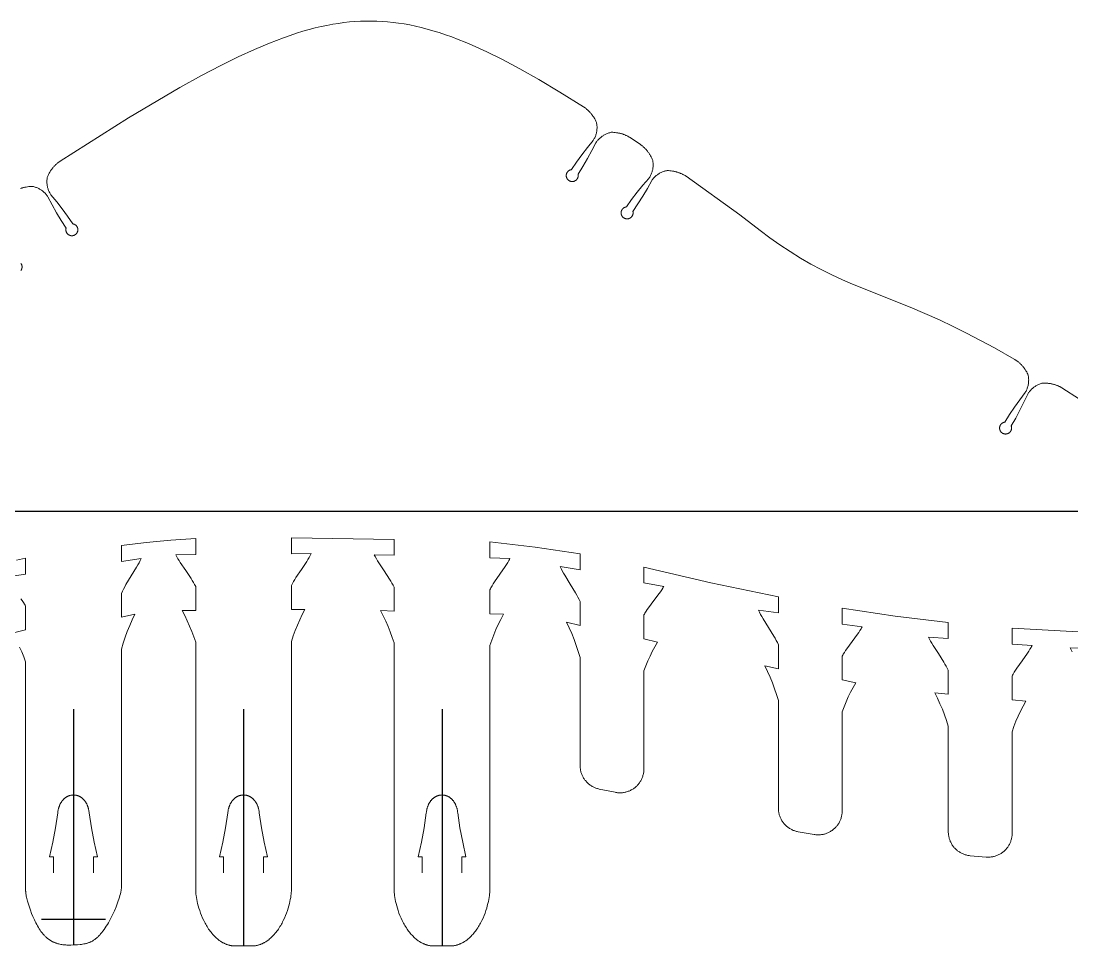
# Model space of a CAD drawing. Header units: millimetres. Extents: x 20064 to 20846, y -3773 to -3657.
# Drawn here: x 20190.1 to 20321.9, y -3772.7 to -3656.7 of the extents above; entities that cross this region are included whole.
import ezdxf

# ---------------------------------------------------------------- set-up
doc = ezdxf.new("R2010")
doc.units = ezdxf.units.MM
doc.header["$MEASUREMENT"] = 0
doc.layers.add('Auxiliary lines (do not print)', color=6, linetype='Continuous')
doc.layers.add('Exterior cut', color=3, linetype='Continuous', lineweight=0)
doc.layers.add('Interior cut', color=5, linetype='Continuous', lineweight=0)

msp = doc.modelspace()

# ---------------------------------------------------------------- linework, layer by layer
at = {"layer": 'Auxiliary lines (do not print)'}
for p, q in [((20573.47, -3718.18), (20118.47, -3718.18)), ((20196.71, -3742.99), (20196.71, -3772.58)), ((20218.03, -3742.99), (20218.03, -3772.58)), ((20242.9, -3742.99), (20242.9, -3772.58)), ((20200.71, -3769.33), (20192.71, -3769.33))]:
    msp.add_line(p, q, dxfattribs=at)
at = {"layer": 'Exterior cut'}
for points in [[(20190.07, -3677.7), (20190.15, -3677.67), (20190.22, -3677.65), (20190.3, -3677.63), (20190.38, -3677.6), (20190.46, -3677.58), (20190.54, -3677.57), (20190.62, -3677.55), (20190.7, -3677.53), (20190.78, -3677.52), (20190.95, -3677.49), (20191.11, -3677.47), (20191.28, -3677.46), (20191.44, -3677.45), (20191.6, -3677.45), (20191.7, -3677.47), (20191.8, -3677.49), (20191.9, -3677.52), (20192, -3677.56), (20192.09, -3677.59), (20192.19, -3677.63), (20192.28, -3677.67), (20192.37, -3677.72), (20192.46, -3677.77), (20192.55, -3677.82), (20192.64, -3677.87), (20192.72, -3677.93), (20192.81, -3677.99), (20192.89, -3678.05), (20192.97, -3678.12), (20193.04, -3678.19), (20193.12, -3678.26), (20193.19, -3678.33), (20193.26, -3678.41), (20193.33, -3678.49), (20193.39, -3678.57), (20193.45, -3678.65), (20193.51, -3678.73), (20194.03, -3679.75), (20194.59, -3680.74), (20195.17, -3681.72), (20195.78, -3682.68), (20195.78, -3682.71), (20195.77, -3682.73), (20195.77, -3682.76), (20195.76, -3682.79), (20195.76, -3682.81), (20195.76, -3682.84), (20195.76, -3682.86), (20195.76, -3682.89), (20195.76, -3682.92), (20195.76, -3682.94), (20195.76, -3682.97), (20195.77, -3682.99), (20195.77, -3683.02), (20195.78, -3683.04), (20195.78, -3683.07), (20195.79, -3683.09), (20195.8, -3683.12), (20195.81, -3683.14), (20195.82, -3683.17), (20195.83, -3683.19), (20195.84, -3683.22), (20195.85, -3683.24), (20195.86, -3683.26), (20195.88, -3683.28), (20195.89, -3683.3), (20195.91, -3683.33), (20195.92, -3683.35), (20195.94, -3683.37), (20195.96, -3683.39), (20195.98, -3683.4), (20196, -3683.42), (20196.01, -3683.44), (20196.03, -3683.46), (20196.05, -3683.47), (20196.08, -3683.49), (20196.1, -3683.5), (20196.12, -3683.52), (20196.14, -3683.53), (20196.16, -3683.54), (20196.19, -3683.55), (20196.21, -3683.56), (20196.24, -3683.57), (20196.26, -3683.58), (20196.29, -3683.59), (20196.31, -3683.6), (20196.34, -3683.6), (20196.36, -3683.61), (20196.39, -3683.62), (20196.41, -3683.62), (20196.44, -3683.62), (20196.46, -3683.62), (20196.49, -3683.62), (20196.52, -3683.62), (20196.54, -3683.62), (20196.57, -3683.62), (20196.59, -3683.62), (20196.62, -3683.62), (20196.65, -3683.61), (20196.67, -3683.61), (20196.7, -3683.6), (20196.72, -3683.59), (20196.75, -3683.59), (20196.77, -3683.58), (20196.79, -3683.57), (20196.82, -3683.56), (20196.84, -3683.55), (20196.87, -3683.53), (20196.89, -3683.52), (20196.91, -3683.51), (20196.93, -3683.49), (20196.95, -3683.48), (20196.97, -3683.46), (20196.99, -3683.45), (20197.01, -3683.43), (20197.03, -3683.41), (20197.05, -3683.39), (20197.07, -3683.37), (20197.09, -3683.35), (20197.1, -3683.33), (20197.12, -3683.31), (20197.13, -3683.29), (20197.15, -3683.27), (20197.16, -3683.25), (20197.17, -3683.22), (20197.18, -3683.2), (20197.19, -3683.18), (20197.2, -3683.15), (20197.21, -3683.13), (20197.22, -3683.1), (20197.23, -3683.08), (20197.24, -3683.05), (20197.24, -3683.03), (20197.25, -3683), (20197.25, -3682.98), (20197.25, -3682.95), (20197.26, -3682.93), (20197.26, -3682.9), (20197.26, -3682.87), (20197.26, -3682.85), (20197.26, -3682.82), (20197.25, -3682.8), (20197.25, -3682.77), (20197.25, -3682.74), (20197.24, -3682.72), (20197.24, -3682.69), (20197.23, -3682.67), (20197.22, -3682.64), (20197.21, -3682.62), (20197.2, -3682.59), (20197.19, -3682.57), (20197.18, -3682.55), (20197.17, -3682.52), (20197.16, -3682.5), (20197.14, -3682.48), (20197.13, -3682.46), (20197.12, -3682.44), (20197.1, -3682.41), (20197.08, -3682.39), (20197.07, -3682.37), (20197.05, -3682.36), (20197.03, -3682.34), (20197.01, -3682.32), (20196.99, -3682.3), (20196.97, -3682.29), (20196.95, -3682.27), (20196.93, -3682.25), (20196.91, -3682.24), (20196.89, -3682.23), (20196.86, -3682.21), (20196.84, -3682.2), (20196.82, -3682.19), (20196.79, -3682.18), (20196.77, -3682.17), (20196.74, -3682.16), (20196.72, -3682.16), (20196.69, -3682.15), (20196.67, -3682.14), (20196.64, -3682.14), (20196.62, -3682.13), (20195.97, -3681.19), (20195.3, -3680.27), (20194.61, -3679.37), (20193.88, -3678.49), (20193.83, -3678.41), (20193.78, -3678.32), (20193.73, -3678.23), (20193.68, -3678.14), (20193.64, -3678.04), (20193.6, -3677.95), (20193.56, -3677.85), (20193.53, -3677.75), (20193.5, -3677.66), (20193.47, -3677.56), (20193.45, -3677.46), (20193.43, -3677.35), (20193.42, -3677.25), (20193.4, -3677.15), (20193.39, -3677.05), (20193.39, -3676.95), (20193.39, -3676.84), (20193.39, -3676.74), (20193.39, -3676.64), (20193.4, -3676.53), (20193.42, -3676.43), (20193.43, -3676.33), (20193.45, -3676.23), (20193.52, -3676.08), (20193.59, -3675.94), (20193.67, -3675.79), (20193.75, -3675.65), (20193.84, -3675.51), (20193.88, -3675.44), (20193.93, -3675.37), (20193.98, -3675.3), (20194.03, -3675.24), (20194.08, -3675.17), (20194.13, -3675.11), (20194.18, -3675.04), (20194.24, -3674.98), (20194.29, -3674.92), (20194.34, -3674.86), (20194.4, -3674.8), (20194.46, -3674.75), (20194.51, -3674.69), (20194.57, -3674.64), (20194.63, -3674.59), (20194.69, -3674.54), (20194.75, -3674.49), (20194.81, -3674.44), (20194.87, -3674.4), (20194.93, -3674.35), (20194.99, -3674.31), (20195.05, -3674.27), (20203.61, -3668.85), (20210.06, -3665.03), (20212.75, -3663.55), (20215.17, -3662.28), (20217.37, -3661.19), (20219.4, -3660.27), (20221.27, -3659.48), (20222.16, -3659.13), (20223.02, -3658.81), (20223.86, -3658.51), (20224.68, -3658.24), (20225.47, -3658), (20226.25, -3657.78), (20227.01, -3657.58), (20227.75, -3657.41), (20228.48, -3657.25), (20229.2, -3657.12), (20229.91, -3657), (20230.61, -3656.91), (20231.3, -3656.83), (20231.99, -3656.77), (20232.68, -3656.73), (20233.36, -3656.71), (20234.04, -3656.71), (20234.72, -3656.72), (20235.39, -3656.75), (20236.08, -3656.81), (20236.76, -3656.88), (20237.45, -3656.97), (20238.15, -3657.07), (20238.85, -3657.2), (20239.56, -3657.35), (20240.29, -3657.52), (20241.02, -3657.71), (20241.77, -3657.92), (20242.53, -3658.16), (20243.32, -3658.42), (20244.12, -3658.7), (20244.94, -3659.01), (20245.79, -3659.35), (20246.66, -3659.72), (20248.5, -3660.56), (20250.49, -3661.54), (20252.65, -3662.69), (20255.03, -3664.03), (20257.67, -3665.61), (20260.65, -3667.47), (20260.71, -3667.51), (20260.77, -3667.55), (20260.83, -3667.6), (20260.89, -3667.64), (20260.95, -3667.69), (20261.01, -3667.74), (20261.07, -3667.79), (20261.13, -3667.84), (20261.19, -3667.89), (20261.25, -3667.95), (20261.3, -3668), (20261.36, -3668.06), (20261.41, -3668.12), (20261.47, -3668.18), (20261.52, -3668.24), (20261.58, -3668.3), (20261.63, -3668.37), (20261.68, -3668.43), (20261.73, -3668.5), (20261.78, -3668.57), (20261.82, -3668.64), (20261.87, -3668.7), (20261.92, -3668.77), (20261.96, -3668.84), (20262.04, -3668.99), (20262.12, -3669.13), (20262.2, -3669.28), (20262.26, -3669.43), (20262.28, -3669.53), (20262.3, -3669.63), (20262.31, -3669.73), (20262.32, -3669.84), (20262.33, -3669.94), (20262.33, -3670.04), (20262.33, -3670.15), (20262.32, -3670.25), (20262.31, -3670.35), (20262.3, -3670.45), (20262.29, -3670.56), (20262.27, -3670.66), (20262.25, -3670.76), (20262.22, -3670.86), (20262.19, -3670.96), (20262.16, -3671.06), (20262.12, -3671.15), (20262.08, -3671.25), (20262.04, -3671.34), (20261.99, -3671.44), (20261.94, -3671.53), (20261.89, -3671.62), (20261.84, -3671.7), (20261.12, -3672.58), (20260.42, -3673.48), (20259.75, -3674.4), (20259.11, -3675.34), (20259.09, -3675.35), (20259.06, -3675.35), (20259.04, -3675.36), (20259.01, -3675.36), (20258.99, -3675.37), (20258.96, -3675.38), (20258.94, -3675.39), (20258.91, -3675.4), (20258.89, -3675.41), (20258.87, -3675.42), (20258.84, -3675.44), (20258.82, -3675.45), (20258.8, -3675.46), (20258.78, -3675.48), (20258.76, -3675.5), (20258.74, -3675.51), (20258.72, -3675.53), (20258.7, -3675.55), (20258.68, -3675.57), (20258.66, -3675.58), (20258.65, -3675.6), (20258.63, -3675.62), (20258.61, -3675.65), (20258.6, -3675.67), (20258.59, -3675.69), (20258.57, -3675.71), (20258.56, -3675.73), (20258.55, -3675.76), (20258.54, -3675.78), (20258.53, -3675.8), (20258.52, -3675.83), (20258.51, -3675.85), (20258.5, -3675.88), (20258.5, -3675.9), (20258.49, -3675.93), (20258.48, -3675.95), (20258.48, -3675.98), (20258.48, -3676.01), (20258.48, -3676.03), (20258.47, -3676.06), (20258.47, -3676.08), (20258.47, -3676.11), (20258.48, -3676.14), (20258.48, -3676.16), (20258.48, -3676.19), (20258.48, -3676.21), (20258.49, -3676.24), (20258.5, -3676.26), (20258.5, -3676.29), (20258.51, -3676.31), (20258.52, -3676.34), (20258.53, -3676.36), (20258.54, -3676.39), (20258.55, -3676.41), (20258.56, -3676.43), (20258.57, -3676.46), (20258.59, -3676.48), (20258.6, -3676.5), (20258.62, -3676.52), (20258.63, -3676.54), (20258.65, -3676.56), (20258.66, -3676.58), (20258.68, -3676.6), (20258.7, -3676.62), (20258.72, -3676.64), (20258.74, -3676.66), (20258.76, -3676.67), (20258.78, -3676.69), (20258.8, -3676.7), (20258.82, -3676.72), (20258.84, -3676.73), (20258.87, -3676.74), (20258.89, -3676.76), (20258.91, -3676.77), (20258.94, -3676.78), (20258.96, -3676.79), (20258.99, -3676.8), (20259.01, -3676.8), (20259.04, -3676.81), (20259.06, -3676.82), (20259.09, -3676.82), (20259.11, -3676.83), (20259.14, -3676.83), (20259.16, -3676.83), (20259.19, -3676.83), (20259.22, -3676.83), (20259.24, -3676.83), (20259.27, -3676.83), (20259.29, -3676.83), (20259.32, -3676.83), (20259.35, -3676.82), (20259.37, -3676.82), (20259.4, -3676.81), (20259.42, -3676.81), (20259.45, -3676.8), (20259.47, -3676.79), (20259.5, -3676.78), (20259.52, -3676.77), (20259.54, -3676.76), (20259.57, -3676.75), (20259.59, -3676.74), (20259.61, -3676.72), (20259.64, -3676.71), (20259.66, -3676.7), (20259.68, -3676.68), (20259.7, -3676.66), (20259.72, -3676.65), (20259.74, -3676.63), (20259.76, -3676.61), (20259.77, -3676.59), (20259.79, -3676.57), (20259.81, -3676.55), (20259.82, -3676.53), (20259.84, -3676.51), (20259.85, -3676.49), (20259.87, -3676.47), (20259.88, -3676.45), (20259.89, -3676.42), (20259.9, -3676.4), (20259.91, -3676.38), (20259.92, -3676.35), (20259.93, -3676.33), (20259.94, -3676.3), (20259.95, -3676.28), (20259.95, -3676.25), (20259.96, -3676.23), (20259.96, -3676.2), (20259.97, -3676.18), (20259.97, -3676.15), (20259.97, -3676.12), (20259.97, -3676.1), (20259.97, -3676.07), (20259.97, -3676.05), (20259.97, -3676.02), (20259.97, -3675.99), (20259.96, -3675.97), (20259.96, -3675.94), (20259.95, -3675.92), (20259.95, -3675.89), (20260.56, -3674.93), (20261.13, -3673.96), (20261.68, -3672.96), (20262.2, -3671.96), (20262.26, -3671.87), (20262.32, -3671.79), (20262.39, -3671.71), (20262.45, -3671.63), (20262.52, -3671.55), (20262.6, -3671.48), (20262.67, -3671.4), (20262.75, -3671.34), (20262.83, -3671.27), (20262.91, -3671.21), (20262.99, -3671.15), (20263.08, -3671.09), (20263.16, -3671.03), (20263.25, -3670.98), (20263.35, -3670.93), (20263.44, -3670.89), (20263.53, -3670.84), (20263.63, -3670.81), (20263.73, -3670.77), (20263.82, -3670.74), (20263.92, -3670.71), (20264.02, -3670.68), (20264.12, -3670.66), (20264.29, -3670.66), (20264.45, -3670.67), (20264.61, -3670.69), (20264.78, -3670.71), (20264.86, -3670.72), (20264.94, -3670.73), (20265.03, -3670.75), (20265.11, -3670.77), (20265.19, -3670.78), (20265.27, -3670.8), (20265.35, -3670.82), (20265.43, -3670.85), (20265.51, -3670.87), (20265.59, -3670.9), (20265.66, -3670.92), (20265.74, -3670.95), (20265.81, -3670.98), (20265.89, -3671.01), (20265.96, -3671.04), (20266.03, -3671.07), (20266.1, -3671.11), (20266.17, -3671.14), (20266.24, -3671.18), (20266.31, -3671.21), (20266.37, -3671.25), (20266.44, -3671.29), (20266.5, -3671.33), (20267.76, -3672.19), (20267.82, -3672.23), (20267.88, -3672.27), (20267.94, -3672.32), (20268, -3672.36), (20268.06, -3672.41), (20268.12, -3672.46), (20268.17, -3672.51), (20268.23, -3672.57), (20268.29, -3672.62), (20268.34, -3672.68), (20268.4, -3672.74), (20268.45, -3672.79), (20268.51, -3672.85), (20268.56, -3672.92), (20268.61, -3672.98), (20268.66, -3673.04), (20268.71, -3673.11), (20268.76, -3673.18), (20268.81, -3673.24), (20268.85, -3673.31), (20268.9, -3673.38), (20268.94, -3673.45), (20269.03, -3673.59), (20269.11, -3673.74), (20269.18, -3673.89), (20269.25, -3674.03), (20269.31, -3674.18), (20269.33, -3674.29), (20269.34, -3674.39), (20269.35, -3674.49), (20269.36, -3674.59), (20269.36, -3674.7), (20269.36, -3674.8), (20269.36, -3674.9), (20269.35, -3675), (20269.34, -3675.11), (20269.32, -3675.21), (20269.31, -3675.31), (20269.28, -3675.41), (20269.26, -3675.51), (20269.23, -3675.61), (20269.2, -3675.71), (20269.16, -3675.8), (20269.13, -3675.9), (20269.08, -3675.99), (20269.04, -3676.09), (20268.99, -3676.18), (20268.94, -3676.27), (20268.88, -3676.35), (20268.83, -3676.44), (20268.08, -3677.3), (20267.36, -3678.18), (20266.67, -3679.09), (20266.01, -3680.01), (20265.98, -3680.02), (20265.95, -3680.02), (20265.93, -3680.03), (20265.9, -3680.03), (20265.88, -3680.04), (20265.85, -3680.05), (20265.83, -3680.06), (20265.81, -3680.07), (20265.78, -3680.08), (20265.76, -3680.09), (20265.74, -3680.1), (20265.71, -3680.11), (20265.69, -3680.13), (20265.67, -3680.14), (20265.65, -3680.16), (20265.63, -3680.17), (20265.61, -3680.19), (20265.59, -3680.21), (20265.57, -3680.23), (20265.55, -3680.24), (20265.53, -3680.26), (20265.52, -3680.28), (20265.5, -3680.3), (20265.49, -3680.32), (20265.47, -3680.35), (20265.46, -3680.37), (20265.44, -3680.39), (20265.43, -3680.41), (20265.42, -3680.44), (20265.41, -3680.46), (20265.4, -3680.49), (20265.39, -3680.51), (20265.38, -3680.53), (20265.37, -3680.56), (20265.37, -3680.58), (20265.36, -3680.61), (20265.36, -3680.64), (20265.35, -3680.66), (20265.35, -3680.69), (20265.35, -3680.71), (20265.35, -3680.74), (20265.35, -3680.76), (20265.35, -3680.79), (20265.35, -3680.82), (20265.35, -3680.84), (20265.36, -3680.87), (20265.36, -3680.89), (20265.37, -3680.92), (20265.37, -3680.95), (20265.38, -3680.97), (20265.39, -3681), (20265.39, -3681.02), (20265.4, -3681.04), (20265.41, -3681.07), (20265.43, -3681.09), (20265.44, -3681.11), (20265.45, -3681.14), (20265.46, -3681.16), (20265.48, -3681.18), (20265.49, -3681.2), (20265.51, -3681.22), (20265.53, -3681.24), (20265.54, -3681.26), (20265.56, -3681.28), (20265.58, -3681.3), (20265.6, -3681.32), (20265.62, -3681.33), (20265.64, -3681.35), (20265.66, -3681.37), (20265.68, -3681.38), (20265.7, -3681.4), (20265.72, -3681.41), (20265.75, -3681.42), (20265.77, -3681.43), (20265.79, -3681.44), (20265.82, -3681.45), (20265.84, -3681.46), (20265.87, -3681.47), (20265.89, -3681.48), (20265.92, -3681.49), (20265.94, -3681.49), (20265.97, -3681.5), (20265.99, -3681.5), (20266.02, -3681.5), (20266.05, -3681.51), (20266.07, -3681.51), (20266.1, -3681.51), (20266.12, -3681.51), (20266.15, -3681.51), (20266.18, -3681.5), (20266.2, -3681.5), (20266.23, -3681.5), (20266.25, -3681.49), (20266.28, -3681.49), (20266.3, -3681.48), (20266.33, -3681.47), (20266.35, -3681.46), (20266.38, -3681.45), (20266.4, -3681.44), (20266.42, -3681.43), (20266.45, -3681.42), (20266.47, -3681.41), (20266.49, -3681.4), (20266.52, -3681.38), (20266.54, -3681.37), (20266.56, -3681.35), (20266.58, -3681.33), (20266.6, -3681.32), (20266.62, -3681.3), (20266.63, -3681.28), (20266.65, -3681.26), (20266.67, -3681.24), (20266.69, -3681.22), (20266.7, -3681.2), (20266.72, -3681.18), (20266.73, -3681.16), (20266.75, -3681.14), (20266.76, -3681.11), (20266.77, -3681.09), (20266.78, -3681.07), (20266.79, -3681.04), (20266.8, -3681.02), (20266.81, -3680.99), (20266.82, -3680.97), (20266.82, -3680.94), (20266.83, -3680.92), (20266.84, -3680.89), (20266.84, -3680.87), (20266.84, -3680.84), (20266.85, -3680.82), (20266.85, -3680.79), (20266.85, -3680.76), (20266.85, -3680.74), (20266.85, -3680.71), (20266.84, -3680.69), (20266.84, -3680.66), (20266.84, -3680.64), (20266.83, -3680.61), (20266.83, -3680.58), (20267.46, -3679.64), (20268.07, -3678.68), (20268.64, -3677.7), (20269.19, -3676.7), (20269.25, -3676.61), (20269.31, -3676.53), (20269.38, -3676.45), (20269.45, -3676.38), (20269.52, -3676.3), (20269.59, -3676.23), (20269.67, -3676.16), (20269.75, -3676.09), (20269.83, -3676.03), (20269.91, -3675.97), (20269.99, -3675.91), (20270.08, -3675.85), (20270.17, -3675.8), (20270.26, -3675.75), (20270.35, -3675.71), (20270.45, -3675.66), (20270.54, -3675.62), (20270.64, -3675.59), (20270.73, -3675.55), (20270.83, -3675.52), (20270.93, -3675.5), (20271.03, -3675.47), (20271.13, -3675.45), (20271.3, -3675.46), (20271.46, -3675.47), (20271.62, -3675.49), (20271.79, -3675.52), (20271.95, -3675.55), (20272.03, -3675.56), (20272.11, -3675.58), (20272.19, -3675.6), (20272.27, -3675.62), (20272.35, -3675.65), (20272.43, -3675.67), (20272.51, -3675.69), (20272.59, -3675.72), (20272.66, -3675.75), (20272.74, -3675.78), (20272.81, -3675.81), (20272.89, -3675.84), (20272.96, -3675.87), (20273.03, -3675.91), (20273.1, -3675.94), (20273.17, -3675.98), (20273.23, -3676.01), (20273.3, -3676.05), (20273.36, -3676.09), (20273.43, -3676.13), (20273.49, -3676.17), (20280.21, -3680.99), (20282.76, -3682.97), (20283.99, -3683.88), (20285.25, -3684.76), (20286.53, -3685.61), (20287.83, -3686.42), (20289.12, -3687.17), (20290.44, -3687.87), (20291.75, -3688.52), (20293.09, -3689.14), (20294.35, -3689.69), (20301.58, -3692.57), (20303.43, -3693.36), (20305.26, -3694.18), (20306.96, -3694.99), (20308.63, -3695.83), (20312.13, -3697.68), (20314.63, -3699.09), (20314.69, -3699.13), (20314.75, -3699.17), (20314.81, -3699.21), (20314.88, -3699.25), (20314.94, -3699.29), (20315, -3699.34), (20315.06, -3699.39), (20315.12, -3699.44), (20315.19, -3699.49), (20315.25, -3699.54), (20315.31, -3699.59), (20315.36, -3699.65), (20315.42, -3699.71), (20315.48, -3699.76), (20315.54, -3699.82), (20315.59, -3699.88), (20315.65, -3699.95), (20315.7, -3700.01), (20315.75, -3700.07), (20315.81, -3700.14), (20315.86, -3700.21), (20315.91, -3700.27), (20315.95, -3700.34), (20316, -3700.41), (20316.09, -3700.55), (20316.18, -3700.69), (20316.26, -3700.84), (20316.33, -3700.98), (20316.35, -3701.08), (20316.37, -3701.18), (20316.39, -3701.29), (20316.41, -3701.39), (20316.42, -3701.49), (20316.42, -3701.59), (20316.43, -3701.7), (20316.42, -3701.8), (20316.42, -3701.91), (20316.41, -3702.01), (20316.4, -3702.11), (20316.39, -3702.21), (20316.37, -3702.32), (20316.35, -3702.42), (20316.32, -3702.52), (20316.29, -3702.62), (20316.26, -3702.72), (20316.22, -3702.81), (20316.19, -3702.91), (20316.14, -3703), (20316.1, -3703.1), (20316.05, -3703.19), (20316, -3703.28), (20315.32, -3704.18), (20314.67, -3705.1), (20314.04, -3706.04), (20313.44, -3706.99), (20313.42, -3707), (20313.39, -3707), (20313.37, -3707.01), (20313.34, -3707.01), (20313.32, -3707.02), (20313.29, -3707.03), (20313.27, -3707.04), (20313.24, -3707.05), (20313.22, -3707.06), (20313.2, -3707.07), (20313.17, -3707.08), (20313.15, -3707.09), (20313.13, -3707.11), (20313.11, -3707.12), (20313.09, -3707.14), (20313.06, -3707.15), (20313.04, -3707.17), (20313.03, -3707.19), (20313.01, -3707.2), (20312.99, -3707.22), (20312.97, -3707.24), (20312.95, -3707.26), (20312.94, -3707.28), (20312.92, -3707.3), (20312.91, -3707.32), (20312.89, -3707.35), (20312.88, -3707.37), (20312.87, -3707.39), (20312.86, -3707.41), (20312.85, -3707.44), (20312.84, -3707.46), (20312.83, -3707.49), (20312.82, -3707.51), (20312.81, -3707.54), (20312.8, -3707.56), (20312.8, -3707.59), (20312.79, -3707.61), (20312.79, -3707.64), (20312.79, -3707.66), (20312.78, -3707.69), (20312.78, -3707.72), (20312.78, -3707.74), (20312.78, -3707.77), (20312.79, -3707.79), (20312.79, -3707.82), (20312.79, -3707.85), (20312.8, -3707.87), (20312.8, -3707.9), (20312.81, -3707.92), (20312.81, -3707.95), (20312.82, -3707.97), (20312.83, -3708), (20312.84, -3708.02), (20312.85, -3708.04), (20312.86, -3708.07), (20312.87, -3708.09), (20312.88, -3708.11), (20312.9, -3708.14), (20312.91, -3708.16), (20312.93, -3708.18), (20312.94, -3708.2), (20312.96, -3708.22), (20312.98, -3708.24), (20312.99, -3708.26), (20313.01, -3708.28), (20313.03, -3708.3), (20313.05, -3708.31), (20313.07, -3708.33), (20313.09, -3708.34), (20313.11, -3708.36), (20313.14, -3708.37), (20313.16, -3708.39), (20313.18, -3708.4), (20313.2, -3708.41), (20313.23, -3708.42), (20313.25, -3708.43), (20313.28, -3708.44), (20313.3, -3708.45), (20313.33, -3708.46), (20313.35, -3708.46), (20313.38, -3708.47), (20313.4, -3708.48), (20313.43, -3708.48), (20313.45, -3708.48), (20313.48, -3708.49), (20313.51, -3708.49), (20313.53, -3708.49), (20313.56, -3708.49), (20313.58, -3708.49), (20313.61, -3708.48), (20313.63, -3708.48), (20313.66, -3708.48), (20313.69, -3708.47), (20313.71, -3708.47), (20313.74, -3708.46), (20313.76, -3708.45), (20313.79, -3708.44), (20313.81, -3708.43), (20313.83, -3708.42), (20313.86, -3708.41), (20313.88, -3708.4), (20313.9, -3708.39), (20313.93, -3708.38), (20313.95, -3708.36), (20313.97, -3708.35), (20313.99, -3708.33), (20314.01, -3708.32), (20314.03, -3708.3), (20314.05, -3708.28), (20314.07, -3708.26), (20314.09, -3708.24), (20314.1, -3708.22), (20314.12, -3708.2), (20314.14, -3708.18), (20314.15, -3708.16), (20314.17, -3708.14), (20314.18, -3708.12), (20314.19, -3708.1), (20314.2, -3708.07), (20314.22, -3708.05), (20314.23, -3708.03), (20314.24, -3708), (20314.24, -3707.98), (20314.25, -3707.95), (20314.26, -3707.93), (20314.27, -3707.9), (20314.27, -3707.88), (20314.27, -3707.85), (20314.28, -3707.82), (20314.28, -3707.8), (20314.28, -3707.77), (20314.28, -3707.75), (20314.28, -3707.72), (20314.28, -3707.69), (20314.28, -3707.67), (20314.28, -3707.64), (20314.27, -3707.62), (20314.27, -3707.59), (20314.26, -3707.57), (20314.26, -3707.54), (20314.25, -3707.52), (20314.24, -3707.49), (20314.23, -3707.47), (20314.8, -3706.49), (20315.33, -3705.5), (20315.83, -3704.5), (20316.31, -3703.48), (20316.36, -3703.39), (20316.42, -3703.3), (20316.48, -3703.22), (20316.54, -3703.14), (20316.61, -3703.06), (20316.68, -3702.98), (20316.75, -3702.91), (20316.82, -3702.83), (20316.9, -3702.77), (20316.98, -3702.7), (20317.06, -3702.63), (20317.15, -3702.57), (20317.23, -3702.51), (20317.32, -3702.46), (20317.41, -3702.41), (20317.5, -3702.36), (20317.59, -3702.31), (20317.69, -3702.27), (20317.78, -3702.23), (20317.88, -3702.19), (20317.98, -3702.16), (20318.08, -3702.13), (20318.18, -3702.11), (20318.34, -3702.1), (20318.51, -3702.1), (20318.67, -3702.11), (20318.75, -3702.12), (20318.84, -3702.13), (20318.92, -3702.14), (20319, -3702.15), (20319.09, -3702.16), (20319.17, -3702.17), (20319.25, -3702.19), (20319.33, -3702.2), (20319.41, -3702.22), (20319.49, -3702.24), (20319.57, -3702.26), (20319.65, -3702.28), (20319.73, -3702.31), (20319.81, -3702.33), (20319.89, -3702.36), (20319.96, -3702.39), (20320.04, -3702.42), (20320.11, -3702.44), (20320.18, -3702.48), (20320.25, -3702.51), (20320.32, -3702.54), (20320.39, -3702.58), (20320.46, -3702.61), (20320.52, -3702.65), (20320.59, -3702.68), (20322.81, -3704.1)], [(20190.13, -3687.97), (20190.14, -3687.95), (20190.16, -3687.93), (20190.17, -3687.91), (20190.18, -3687.88), (20190.19, -3687.86), (20190.2, -3687.84), (20190.21, -3687.81), (20190.22, -3687.79), (20190.23, -3687.76), (20190.24, -3687.74), (20190.24, -3687.71), (20190.25, -3687.69), (20190.25, -3687.66), (20190.26, -3687.64), (20190.26, -3687.61), (20190.26, -3687.59), (20190.26, -3687.56), (20190.26, -3687.53), (20190.26, -3687.51), (20190.26, -3687.48), (20190.26, -3687.46), (20190.26, -3687.43), (20190.25, -3687.4), (20190.25, -3687.38), (20190.24, -3687.35), (20190.23, -3687.33), (20190.23, -3687.3), (20190.22, -3687.28), (20190.21, -3687.25), (20190.2, -3687.23), (20190.19, -3687.21), (20190.17, -3687.18), (20190.16, -3687.16), (20190.15, -3687.14), (20190.13, -3687.12)], [(20324.13, -3733.37), (20314.36, -3732.82), (20314.36, -3734.82), (20316.86, -3734.99), (20316.79, -3735.11), (20316.73, -3735.23), (20316.59, -3735.47), (20316.44, -3735.71), (20316.28, -3735.95), (20315.61, -3736.91), (20314.94, -3737.86), (20314.78, -3738.1), (20314.63, -3738.34), (20314.49, -3738.58), (20314.42, -3738.7), (20314.36, -3738.82), (20314.36, -3741.82), (20316.06, -3741.99), (20315.72, -3742.61), (20315.41, -3743.23), (20315.11, -3743.86), (20314.84, -3744.5), (20314.59, -3745.16), (20314.36, -3745.82), (20314.36, -3758.54), (20314.36, -3758.64), (20314.35, -3758.74), (20314.34, -3758.85), (20314.33, -3758.95), (20314.31, -3759.05), (20314.29, -3759.15), (20314.27, -3759.25), (20314.24, -3759.35), (20314.21, -3759.45), (20314.18, -3759.55), (20314.14, -3759.65), (20314.1, -3759.74), (20314.06, -3759.84), (20314.01, -3759.93), (20313.96, -3760.02), (20313.91, -3760.11), (20313.86, -3760.2), (20313.8, -3760.28), (20313.73, -3760.37), (20313.67, -3760.45), (20313.6, -3760.53), (20313.53, -3760.6), (20313.46, -3760.68), (20313.38, -3760.75), (20313.31, -3760.82), (20313.23, -3760.88), (20313.14, -3760.95), (20313.06, -3761.01), (20312.97, -3761.06), (20312.89, -3761.12), (20312.8, -3761.17), (20312.7, -3761.22), (20312.61, -3761.26), (20312.52, -3761.3), (20312.42, -3761.34), (20312.32, -3761.38), (20312.22, -3761.41), (20312.12, -3761.44), (20312.02, -3761.46), (20311.92, -3761.48), (20311.82, -3761.5), (20311.72, -3761.51), (20311.61, -3761.53), (20311.51, -3761.53), (20311.41, -3761.54), (20311.3, -3761.54), (20311.2, -3761.53), (20311.1, -3761.52), (20309.1, -3761.35), (20308.99, -3761.34), (20308.89, -3761.32), (20308.79, -3761.31), (20308.69, -3761.28), (20308.59, -3761.26), (20308.49, -3761.23), (20308.39, -3761.2), (20308.29, -3761.16), (20308.2, -3761.12), (20308.1, -3761.08), (20308.01, -3761.04), (20307.92, -3760.99), (20307.83, -3760.94), (20307.74, -3760.88), (20307.65, -3760.83), (20307.57, -3760.77), (20307.49, -3760.7), (20307.41, -3760.64), (20307.33, -3760.57), (20307.26, -3760.5), (20307.18, -3760.42), (20307.11, -3760.35), (20307.05, -3760.27), (20306.98, -3760.19), (20306.92, -3760.1), (20306.86, -3760.02), (20306.81, -3759.93), (20306.75, -3759.84), (20306.7, -3759.75), (20306.66, -3759.66), (20306.61, -3759.57), (20306.57, -3759.47), (20306.54, -3759.37), (20306.5, -3759.28), (20306.47, -3759.18), (20306.45, -3759.08), (20306.43, -3758.98), (20306.41, -3758.87), (20306.39, -3758.77), (20306.38, -3758.67), (20306.37, -3758.57), (20306.36, -3758.46), (20306.36, -3758.36), (20306.36, -3745.11), (20306.13, -3744.39), (20305.88, -3743.68), (20305.61, -3742.98), (20305.31, -3742.29), (20305, -3741.61), (20304.66, -3740.94), (20306.36, -3741.11), (20306.36, -3738.11), (20306.23, -3737.85), (20306.09, -3737.59), (20305.94, -3737.33), (20305.78, -3737.07), (20305.11, -3736.02), (20304.44, -3734.98), (20304.28, -3734.72), (20304.13, -3734.46), (20303.99, -3734.2), (20303.86, -3733.94), (20306.36, -3734.11), (20306.36, -3732.11), (20299.7, -3731.3), (20293.05, -3730.32), (20293.05, -3732.32), (20295.55, -3732.67), (20295.49, -3732.79), (20295.42, -3732.9), (20295.28, -3733.13), (20295.13, -3733.36), (20294.98, -3733.59), (20294.3, -3734.5), (20293.63, -3735.41), (20293.48, -3735.64), (20293.33, -3735.86), (20293.19, -3736.09), (20293.12, -3736.21), (20293.05, -3736.32), (20293.05, -3739.32), (20294.75, -3739.67), (20294.42, -3740.25), (20294.11, -3740.85), (20293.81, -3741.45), (20293.54, -3742.07), (20293.29, -3742.69), (20293.05, -3743.32), (20293.05, -3755.74), (20293.05, -3755.84), (20293.05, -3755.94), (20293.04, -3756.05), (20293.03, -3756.15), (20293.01, -3756.25), (20292.99, -3756.35), (20292.97, -3756.45), (20292.94, -3756.55), (20292.91, -3756.65), (20292.88, -3756.75), (20292.84, -3756.84), (20292.81, -3756.94), (20292.76, -3757.03), (20292.72, -3757.12), (20292.67, -3757.21), (20292.62, -3757.3), (20292.56, -3757.39), (20292.5, -3757.47), (20292.44, -3757.55), (20292.38, -3757.64), (20292.31, -3757.71), (20292.24, -3757.79), (20292.17, -3757.86), (20292.1, -3757.93), (20292.02, -3758), (20291.94, -3758.07), (20291.86, -3758.13), (20291.78, -3758.19), (20291.69, -3758.25), (20291.61, -3758.31), (20291.52, -3758.36), (20291.43, -3758.41), (20291.34, -3758.45), (20291.24, -3758.49), (20291.15, -3758.53), (20291.05, -3758.57), (20290.95, -3758.6), (20290.86, -3758.63), (20290.76, -3758.66), (20290.66, -3758.68), (20290.55, -3758.7), (20290.45, -3758.71), (20290.35, -3758.72), (20290.25, -3758.73), (20290.15, -3758.74), (20290.04, -3758.74), (20289.94, -3758.74), (20289.84, -3758.73), (20289.74, -3758.72), (20289.63, -3758.71), (20289.53, -3758.69), (20287.54, -3758.34), (20287.43, -3758.32), (20287.33, -3758.3), (20287.23, -3758.27), (20287.13, -3758.24), (20287.03, -3758.2), (20286.93, -3758.17), (20286.84, -3758.13), (20286.74, -3758.08), (20286.65, -3758.03), (20286.56, -3757.98), (20286.47, -3757.93), (20286.38, -3757.87), (20286.29, -3757.81), (20286.21, -3757.75), (20286.13, -3757.68), (20286.05, -3757.61), (20285.97, -3757.54), (20285.9, -3757.47), (20285.83, -3757.39), (20285.76, -3757.31), (20285.69, -3757.23), (20285.63, -3757.15), (20285.57, -3757.06), (20285.51, -3756.98), (20285.46, -3756.89), (20285.41, -3756.79), (20285.36, -3756.7), (20285.32, -3756.61), (20285.28, -3756.51), (20285.24, -3756.41), (20285.2, -3756.31), (20285.17, -3756.21), (20285.15, -3756.11), (20285.12, -3756.01), (20285.1, -3755.91), (20285.09, -3755.8), (20285.07, -3755.7), (20285.06, -3755.59), (20285.06, -3755.49), (20285.06, -3755.39), (20285.06, -3741.91), (20284.83, -3741.16), (20284.58, -3740.42), (20284.31, -3739.69), (20284.01, -3738.97), (20283.7, -3738.26), (20283.36, -3737.55), (20285.06, -3737.91), (20285.06, -3734.91), (20284.93, -3734.64), (20284.79, -3734.36), (20284.64, -3734.09), (20284.48, -3733.82), (20283.81, -3732.73), (20283.14, -3731.64), (20282.98, -3731.37), (20282.83, -3731.1), (20282.69, -3730.83), (20282.56, -3730.56), (20285.06, -3730.91), (20285.06, -3728.91), (20276.61, -3727.13), (20268.21, -3725.16), (20268.21, -3727.16), (20270.71, -3727.58), (20270.64, -3727.69), (20270.58, -3727.8), (20270.44, -3728.03), (20270.29, -3728.25), (20270.13, -3728.47), (20269.46, -3729.37), (20268.79, -3730.27), (20268.63, -3730.49), (20268.48, -3730.71), (20268.34, -3730.94), (20268.27, -3731.05), (20268.21, -3731.16), (20268.21, -3734.16), (20269.91, -3734.58), (20269.57, -3735.15), (20269.26, -3735.73), (20268.97, -3736.32), (20268.69, -3736.93), (20268.44, -3737.54), (20268.21, -3738.16), (20268.21, -3750.47), (20268.21, -3750.57), (20268.2, -3750.68), (20268.19, -3750.78), (20268.18, -3750.88), (20268.16, -3750.99), (20268.14, -3751.09), (20268.12, -3751.19), (20268.09, -3751.29), (20268.06, -3751.39), (20268.03, -3751.49), (20267.99, -3751.59), (20267.95, -3751.68), (20267.91, -3751.78), (20267.86, -3751.87), (20267.81, -3751.96), (20267.75, -3752.05), (20267.7, -3752.14), (20267.64, -3752.23), (20267.57, -3752.31), (20267.51, -3752.39), (20267.44, -3752.47), (20267.37, -3752.55), (20267.3, -3752.62), (20267.22, -3752.69), (20267.14, -3752.76), (20267.06, -3752.83), (20266.98, -3752.89), (20266.89, -3752.95), (20266.8, -3753.01), (20266.71, -3753.06), (20266.62, -3753.11), (20266.53, -3753.16), (20266.43, -3753.2), (20266.34, -3753.25), (20266.24, -3753.28), (20266.14, -3753.32), (20266.04, -3753.35), (20265.94, -3753.38), (20265.84, -3753.4), (20265.74, -3753.42), (20265.63, -3753.44), (20265.53, -3753.45), (20265.43, -3753.46), (20265.32, -3753.46), (20265.22, -3753.47), (20265.11, -3753.47), (20265.01, -3753.46), (20264.91, -3753.45), (20264.8, -3753.44), (20264.7, -3753.42), (20264.6, -3753.4), (20262.6, -3752.99), (20262.5, -3752.96), (20262.4, -3752.94), (20262.3, -3752.91), (20262.2, -3752.88), (20262.11, -3752.84), (20262.01, -3752.8), (20261.92, -3752.76), (20261.83, -3752.71), (20261.74, -3752.66), (20261.65, -3752.61), (20261.56, -3752.56), (20261.48, -3752.5), (20261.4, -3752.44), (20261.32, -3752.38), (20261.24, -3752.31), (20261.16, -3752.24), (20261.09, -3752.17), (20261.02, -3752.1), (20260.95, -3752.02), (20260.88, -3751.94), (20260.82, -3751.86), (20260.76, -3751.78), (20260.7, -3751.7), (20260.65, -3751.61), (20260.59, -3751.52), (20260.55, -3751.43), (20260.5, -3751.34), (20260.46, -3751.25), (20260.42, -3751.15), (20260.38, -3751.05), (20260.35, -3750.96), (20260.32, -3750.86), (20260.3, -3750.76), (20260.27, -3750.66), (20260.25, -3750.56), (20260.24, -3750.46), (20260.23, -3750.36), (20260.22, -3750.26), (20260.21, -3750.15), (20260.21, -3750.05), (20260.21, -3736.49), (20259.98, -3735.74), (20259.73, -3734.99), (20259.46, -3734.25), (20259.16, -3733.51), (20258.85, -3732.79), (20258.51, -3732.08), (20260.21, -3732.49), (20260.21, -3729.5), (20260.08, -3729.22), (20259.94, -3728.94), (20259.79, -3728.67), (20259.63, -3728.39), (20258.96, -3727.29), (20258.29, -3726.18), (20258.13, -3725.91), (20257.98, -3725.63), (20257.84, -3725.36), (20257.71, -3725.08), (20260.21, -3725.5), (20260.21, -3723.5), (20254.57, -3722.67), (20248.9, -3722.02), (20248.9, -3724.02), (20251.4, -3724.1), (20251.34, -3724.22), (20251.27, -3724.34), (20251.13, -3724.59), (20250.98, -3724.83), (20250.82, -3725.08), (20250.15, -3726.06), (20249.48, -3727.03), (20249.32, -3727.28), (20249.17, -3727.52), (20249.03, -3727.77), (20248.97, -3727.89), (20248.9, -3728.01), (20248.9, -3731.01), (20250.6, -3731.09), (20250.27, -3731.72), (20249.95, -3732.36), (20249.66, -3733.01), (20249.38, -3733.67), (20249.13, -3734.34), (20248.9, -3735.01), (20248.9, -3765.67), (20248.9, -3765.74), (20248.9, -3765.81), (20248.89, -3765.98), (20248.87, -3766.16), (20248.85, -3766.36), (20248.81, -3766.59), (20248.77, -3766.83), (20248.72, -3767.08), (20248.66, -3767.35), (20248.58, -3767.63), (20248.5, -3767.93), (20248.4, -3768.23), (20248.29, -3768.54), (20248.17, -3768.85), (20248.04, -3769.17), (20247.89, -3769.48), (20247.81, -3769.64), (20247.73, -3769.79), (20247.65, -3769.94), (20247.56, -3770.1), (20247.47, -3770.24), (20247.38, -3770.39), (20247.28, -3770.54), (20247.18, -3770.68), (20247.08, -3770.82), (20246.98, -3770.95), (20246.87, -3771.08), (20246.76, -3771.21), (20246.65, -3771.33), (20246.54, -3771.45), (20246.42, -3771.57), (20246.3, -3771.68), (20246.18, -3771.78), (20246.06, -3771.88), (20246, -3771.93), (20245.93, -3771.97), (20245.87, -3772.02), (20245.81, -3772.06), (20245.74, -3772.1), (20245.68, -3772.14), (20245.61, -3772.18), (20245.55, -3772.22), (20245.48, -3772.26), (20245.42, -3772.29), (20245.35, -3772.33), (20245.28, -3772.36), (20245.22, -3772.39), (20245.15, -3772.42), (20245.08, -3772.44), (20245.02, -3772.47), (20244.95, -3772.49), (20244.88, -3772.52), (20244.81, -3772.54), (20244.74, -3772.56), (20244.67, -3772.57), (20244.6, -3772.59), (20244.53, -3772.61), (20244.46, -3772.62), (20244.39, -3772.63), (20244.32, -3772.64), (20244.25, -3772.65), (20244.18, -3772.66), (20244.11, -3772.66), (20244.04, -3772.67), (20243.97, -3772.67), (20243.9, -3772.67), (20241.9, -3772.67), (20241.83, -3772.67), (20241.76, -3772.67), (20241.69, -3772.66), (20241.62, -3772.66), (20241.55, -3772.65), (20241.48, -3772.64), (20241.41, -3772.63), (20241.34, -3772.62), (20241.27, -3772.61), (20241.2, -3772.59), (20241.13, -3772.57), (20241.06, -3772.56), (20240.99, -3772.54), (20240.92, -3772.52), (20240.86, -3772.49), (20240.79, -3772.47), (20240.72, -3772.44), (20240.65, -3772.42), (20240.59, -3772.39), (20240.52, -3772.36), (20240.45, -3772.33), (20240.39, -3772.29), (20240.32, -3772.26), (20240.25, -3772.22), (20240.19, -3772.18), (20240.13, -3772.14), (20240.06, -3772.1), (20240, -3772.06), (20239.93, -3772.02), (20239.87, -3771.97), (20239.81, -3771.93), (20239.75, -3771.88), (20239.62, -3771.78), (20239.5, -3771.68), (20239.38, -3771.57), (20239.27, -3771.45), (20239.15, -3771.33), (20239.04, -3771.21), (20238.93, -3771.08), (20238.83, -3770.95), (20238.72, -3770.82), (20238.62, -3770.68), (20238.52, -3770.54), (20238.43, -3770.39), (20238.33, -3770.24), (20238.24, -3770.1), (20238.16, -3769.94), (20238.07, -3769.79), (20237.99, -3769.64), (20237.91, -3769.48), (20237.77, -3769.17), (20237.63, -3768.85), (20237.51, -3768.54), (20237.4, -3768.23), (20237.31, -3767.93), (20237.22, -3767.63), (20237.15, -3767.35), (20237.08, -3767.08), (20237.03, -3766.83), (20236.99, -3766.59), (20236.96, -3766.36), (20236.93, -3766.16), (20236.91, -3765.98), (20236.9, -3765.81), (20236.9, -3765.74), (20236.9, -3765.67), (20236.9, -3734.68), (20236.67, -3733.98), (20236.42, -3733.29), (20236.15, -3732.6), (20235.85, -3731.93), (20235.54, -3731.26), (20235.2, -3730.6), (20236.9, -3730.69), (20236.9, -3727.69), (20236.77, -3727.43), (20236.63, -3727.18), (20236.48, -3726.92), (20236.32, -3726.67), (20235.65, -3725.65), (20234.98, -3724.63), (20234.82, -3724.37), (20234.67, -3724.12), (20234.53, -3723.86), (20234.4, -3723.61), (20236.9, -3723.69), (20236.9, -3721.69), (20224.03, -3721.5), (20224.03, -3723.5), (20226.52, -3723.47), (20226.39, -3723.72), (20226.25, -3723.97), (20226.1, -3724.23), (20225.95, -3724.48), (20225.27, -3725.48), (20224.6, -3726.49), (20224.45, -3726.74), (20224.3, -3726.99), (20224.16, -3727.24), (20224.03, -3727.49), (20224.03, -3730.49), (20225.72, -3730.47), (20225.39, -3731.12), (20225.07, -3731.77), (20224.78, -3732.44), (20224.51, -3733.12), (20224.25, -3733.8), (20224.03, -3734.49), (20224.03, -3765.67), (20224.02, -3765.74), (20224.02, -3765.81), (20224.01, -3765.98), (20224, -3766.16), (20223.97, -3766.36), (20223.94, -3766.59), (20223.89, -3766.83), (20223.84, -3767.08), (20223.78, -3767.35), (20223.71, -3767.63), (20223.62, -3767.93), (20223.52, -3768.23), (20223.41, -3768.54), (20223.29, -3768.85), (20223.16, -3769.17), (20223.01, -3769.48), (20222.93, -3769.64), (20222.85, -3769.79), (20222.77, -3769.94), (20222.68, -3770.1), (20222.59, -3770.24), (20222.5, -3770.39), (20222.4, -3770.54), (20222.31, -3770.68), (20222.2, -3770.82), (20222.1, -3770.95), (20221.99, -3771.08), (20221.88, -3771.21), (20221.77, -3771.33), (20221.66, -3771.45), (20221.54, -3771.57), (20221.42, -3771.68), (20221.3, -3771.78), (20221.18, -3771.88), (20221.12, -3771.93), (20221.06, -3771.97), (20220.99, -3772.02), (20220.93, -3772.06), (20220.87, -3772.1), (20220.8, -3772.14), (20220.74, -3772.18), (20220.67, -3772.22), (20220.61, -3772.26), (20220.54, -3772.29), (20220.47, -3772.33), (20220.41, -3772.36), (20220.34, -3772.39), (20220.27, -3772.42), (20220.21, -3772.44), (20220.14, -3772.47), (20220.07, -3772.49), (20220, -3772.52), (20219.93, -3772.54), (20219.86, -3772.56), (20219.8, -3772.57), (20219.73, -3772.59), (20219.66, -3772.61), (20219.59, -3772.62), (20219.52, -3772.63), (20219.45, -3772.64), (20219.38, -3772.65), (20219.31, -3772.66), (20219.24, -3772.66), (20219.17, -3772.67), (20219.09, -3772.67), (20219.02, -3772.67), (20217.03, -3772.67), (20216.96, -3772.67), (20216.88, -3772.67), (20216.81, -3772.66), (20216.74, -3772.66), (20216.67, -3772.65), (20216.6, -3772.64), (20216.53, -3772.63), (20216.46, -3772.62), (20216.39, -3772.61), (20216.32, -3772.59), (20216.25, -3772.57), (20216.19, -3772.56), (20216.12, -3772.54), (20216.05, -3772.52), (20215.98, -3772.49), (20215.91, -3772.47), (20215.84, -3772.44), (20215.78, -3772.42), (20215.71, -3772.39), (20215.64, -3772.36), (20215.58, -3772.33), (20215.51, -3772.29), (20215.44, -3772.26), (20215.38, -3772.22), (20215.31, -3772.18), (20215.25, -3772.14), (20215.18, -3772.1), (20215.12, -3772.06), (20215.06, -3772.02), (20214.99, -3771.97), (20214.93, -3771.93), (20214.87, -3771.88), (20214.75, -3771.78), (20214.63, -3771.68), (20214.51, -3771.57), (20214.39, -3771.45), (20214.28, -3771.33), (20214.17, -3771.21), (20214.06, -3771.08), (20213.95, -3770.95), (20213.85, -3770.82), (20213.74, -3770.68), (20213.65, -3770.54), (20213.55, -3770.39), (20213.46, -3770.24), (20213.37, -3770.1), (20213.28, -3769.94), (20213.2, -3769.79), (20213.12, -3769.64), (20213.04, -3769.48), (20212.89, -3769.17), (20212.76, -3768.85), (20212.64, -3768.54), (20212.53, -3768.23), (20212.43, -3767.93), (20212.34, -3767.63), (20212.27, -3767.35), (20212.21, -3767.08), (20212.16, -3766.83), (20212.11, -3766.59), (20212.08, -3766.36), (20212.05, -3766.16), (20212.04, -3765.98), (20212.03, -3765.81), (20212.03, -3765.74), (20212.03, -3765.67), (20212.03, -3734.59), (20211.8, -3733.91), (20211.54, -3733.23), (20211.27, -3732.56), (20210.98, -3731.9), (20210.66, -3731.25), (20210.33, -3730.62), (20212.03, -3730.59), (20212.03, -3727.59), (20211.89, -3727.34), (20211.75, -3727.1), (20211.6, -3726.85), (20211.45, -3726.6), (20210.78, -3725.61), (20210.1, -3724.61), (20209.95, -3724.36), (20209.8, -3724.12), (20209.66, -3723.87), (20209.53, -3723.62), (20212.03, -3723.59), (20212.03, -3721.59), (20208.91, -3721.8), (20205.81, -3722.09), (20202.71, -3722.47), (20202.71, -3724.47), (20205.21, -3724.07), (20205.08, -3724.35), (20204.94, -3724.62), (20204.79, -3724.9), (20204.63, -3725.17), (20203.96, -3726.27), (20203.29, -3727.37), (20203.13, -3727.64), (20202.98, -3727.92), (20202.84, -3728.19), (20202.71, -3728.47), (20202.71, -3731.46), (20204.41, -3731.07), (20204.07, -3731.78), (20203.76, -3732.5), (20203.46, -3733.23), (20203.19, -3733.97), (20202.94, -3734.71), (20202.71, -3735.46), (20202.71, -3765.33), (20202.71, -3765.36), (20202.71, -3765.39), (20202.71, -3765.46), (20202.7, -3765.53), (20202.69, -3765.6), (20202.68, -3765.68), (20202.67, -3765.76), (20202.65, -3765.85), (20202.64, -3765.94), (20202.59, -3766.13), (20202.54, -3766.34), (20202.48, -3766.55), (20202.41, -3766.78), (20202.33, -3767.01), (20202.25, -3767.26), (20202.16, -3767.5), (20202.06, -3767.76), (20201.84, -3768.27), (20201.61, -3768.77), (20201.49, -3769.03), (20201.36, -3769.27), (20201.23, -3769.51), (20201.09, -3769.75), (20200.96, -3769.98), (20200.82, -3770.2), (20200.68, -3770.41), (20200.54, -3770.61), (20200.4, -3770.81), (20200.25, -3770.99), (20200.11, -3771.16), (20200.04, -3771.25), (20199.96, -3771.33), (20199.89, -3771.4), (20199.82, -3771.48), (20199.75, -3771.55), (20199.67, -3771.62), (20199.6, -3771.68), (20199.53, -3771.74), (20199.45, -3771.8), (20199.38, -3771.86), (20199.31, -3771.91), (20199.23, -3771.96), (20199.16, -3772), (20199.09, -3772.05), (20199.01, -3772.09), (20198.94, -3772.13), (20198.86, -3772.16), (20198.79, -3772.19), (20198.71, -3772.23), (20198.64, -3772.25), (20198.56, -3772.28), (20198.49, -3772.31), (20198.41, -3772.33), (20198.33, -3772.35), (20198.26, -3772.37), (20198.18, -3772.39), (20198.1, -3772.41), (20198.02, -3772.42), (20197.86, -3772.45), (20197.7, -3772.47), (20197.53, -3772.49), (20197.2, -3772.51), (20196.85, -3772.53), (20196.37, -3772.55), (20196.13, -3772.55), (20195.88, -3772.55), (20195.76, -3772.54), (20195.63, -3772.53), (20195.51, -3772.52), (20195.38, -3772.51), (20195.25, -3772.49), (20195.12, -3772.47), (20195, -3772.44), (20194.87, -3772.41), (20194.74, -3772.38), (20194.68, -3772.36), (20194.61, -3772.34), (20194.55, -3772.32), (20194.48, -3772.29), (20194.42, -3772.27), (20194.35, -3772.24), (20194.29, -3772.22), (20194.23, -3772.19), (20194.16, -3772.16), (20194.1, -3772.13), (20194.03, -3772.1), (20193.97, -3772.06), (20193.91, -3772.02), (20193.84, -3771.99), (20193.78, -3771.95), (20193.72, -3771.91), (20193.66, -3771.86), (20193.59, -3771.82), (20193.53, -3771.77), (20193.47, -3771.73), (20193.41, -3771.67), (20193.35, -3771.62), (20193.29, -3771.57), (20193.22, -3771.51), (20193.16, -3771.45), (20193.1, -3771.39), (20193.04, -3771.33), (20192.99, -3771.27), (20192.93, -3771.2), (20192.87, -3771.13), (20192.81, -3771.06), (20192.75, -3770.99), (20192.64, -3770.84), (20192.53, -3770.68), (20192.42, -3770.51), (20192.31, -3770.34), (20192.21, -3770.16), (20192.1, -3769.97), (20192, -3769.78), (20191.91, -3769.59), (20191.81, -3769.39), (20191.63, -3768.99), (20191.47, -3768.59), (20191.32, -3768.19), (20191.18, -3767.79), (20191.06, -3767.41), (20190.95, -3767.05), (20190.87, -3766.71), (20190.83, -3766.55), (20190.8, -3766.41), (20190.77, -3766.27), (20190.75, -3766.13), (20190.73, -3766.01), (20190.72, -3765.91), (20190.72, -3765.85), (20190.71, -3765.81), (20190.71, -3765.76), (20190.71, -3765.72), (20190.71, -3737.04), (20190.48, -3736.42), (20190.23, -3735.8), (20189.95, -3735.19)], [(20188.21, -3726.44), (20190.71, -3726.04), (20190.71, -3724.04), (20189.59, -3724.32)], [(20189.01, -3733.44), (20190.71, -3733.04), (20190.71, -3730.04), (20190.65, -3729.93), (20190.58, -3729.82), (20190.44, -3729.59), (20190.29, -3729.37), (20190.13, -3729.14)], [(20321.9, -3735.8), (20321.76, -3735.54), (20321.63, -3735.29), (20324.13, -3735.37)]]:
    msp.add_lwpolyline(points, dxfattribs=at)
at = {"layer": 'Interior cut'}
for points in [[(20194.21, -3763.49), (20194.21, -3761.49), (20193.71, -3761.49), (20194.12, -3759.67), (20194.46, -3757.84), (20194.74, -3755.99), (20194.76, -3755.88), (20194.77, -3755.77), (20194.79, -3755.66), (20194.81, -3755.55), (20194.82, -3755.49), (20194.84, -3755.44), (20194.85, -3755.38), (20194.87, -3755.33), (20194.88, -3755.28), (20194.9, -3755.22), (20194.92, -3755.17), (20194.94, -3755.12), (20194.96, -3755.06), (20194.98, -3755.01), (20195, -3754.96), (20195.03, -3754.91), (20195.05, -3754.86), (20195.08, -3754.81), (20195.1, -3754.76), (20195.13, -3754.72), (20195.16, -3754.67), (20195.19, -3754.63), (20195.22, -3754.58), (20195.25, -3754.54), (20195.28, -3754.49), (20195.31, -3754.45), (20195.35, -3754.41), (20195.38, -3754.37), (20195.41, -3754.33), (20195.45, -3754.29), (20195.49, -3754.26), (20195.52, -3754.22), (20195.56, -3754.19), (20195.6, -3754.16), (20195.64, -3754.12), (20195.68, -3754.09), (20195.72, -3754.06), (20195.76, -3754.04), (20195.8, -3754.01), (20195.84, -3753.98), (20195.88, -3753.96), (20195.92, -3753.94), (20195.97, -3753.92), (20196.01, -3753.9), (20196.05, -3753.88), (20196.09, -3753.86), (20196.14, -3753.84), (20196.18, -3753.83), (20196.23, -3753.81), (20196.27, -3753.8), (20196.31, -3753.79), (20196.36, -3753.78), (20196.4, -3753.77), (20196.45, -3753.76), (20196.49, -3753.76), (20196.54, -3753.75), (20196.58, -3753.75), (20196.62, -3753.75), (20196.67, -3753.74), (20196.71, -3753.74), (20196.76, -3753.74), (20196.8, -3753.75), (20196.84, -3753.75), (20196.89, -3753.75), (20196.93, -3753.76), (20196.98, -3753.76), (20197.02, -3753.77), (20197.07, -3753.78), (20197.11, -3753.79), (20197.15, -3753.8), (20197.2, -3753.81), (20197.24, -3753.83), (20197.29, -3753.84), (20197.33, -3753.86), (20197.37, -3753.88), (20197.42, -3753.9), (20197.46, -3753.92), (20197.5, -3753.94), (20197.54, -3753.96), (20197.59, -3753.98), (20197.63, -3754.01), (20197.67, -3754.04), (20197.71, -3754.06), (20197.75, -3754.09), (20197.79, -3754.12), (20197.83, -3754.16), (20197.86, -3754.19), (20197.9, -3754.22), (20197.94, -3754.26), (20197.98, -3754.29), (20198.01, -3754.33), (20198.05, -3754.37), (20198.08, -3754.41), (20198.11, -3754.45), (20198.15, -3754.49), (20198.18, -3754.54), (20198.21, -3754.58), (20198.24, -3754.63), (20198.27, -3754.67), (20198.29, -3754.72), (20198.32, -3754.76), (20198.35, -3754.81), (20198.37, -3754.86), (20198.4, -3754.91), (20198.42, -3754.96), (20198.44, -3755.01), (20198.46, -3755.06), (20198.49, -3755.12), (20198.5, -3755.17), (20198.52, -3755.22), (20198.54, -3755.28), (20198.56, -3755.33), (20198.57, -3755.38), (20198.59, -3755.44), (20198.6, -3755.49), (20198.61, -3755.55), (20198.64, -3755.66), (20198.65, -3755.77), (20198.67, -3755.88), (20198.68, -3755.99), (20198.96, -3757.84), (20199.31, -3759.67), (20199.71, -3761.49), (20199.21, -3761.49), (20199.21, -3763.49)], [(20215.53, -3763.49), (20215.53, -3761.49), (20215.03, -3761.49), (20215.43, -3759.67), (20215.77, -3757.84), (20216.06, -3755.99), (20216.07, -3755.88), (20216.08, -3755.77), (20216.1, -3755.66), (20216.12, -3755.55), (20216.14, -3755.49), (20216.15, -3755.44), (20216.17, -3755.38), (20216.18, -3755.33), (20216.2, -3755.28), (20216.21, -3755.22), (20216.23, -3755.17), (20216.25, -3755.12), (20216.27, -3755.06), (20216.29, -3755.01), (20216.32, -3754.96), (20216.34, -3754.91), (20216.36, -3754.86), (20216.39, -3754.81), (20216.42, -3754.76), (20216.44, -3754.72), (20216.47, -3754.67), (20216.5, -3754.63), (20216.53, -3754.58), (20216.56, -3754.54), (20216.59, -3754.49), (20216.62, -3754.45), (20216.66, -3754.41), (20216.69, -3754.37), (20216.73, -3754.33), (20216.76, -3754.29), (20216.8, -3754.26), (20216.84, -3754.22), (20216.87, -3754.19), (20216.91, -3754.16), (20216.95, -3754.12), (20216.99, -3754.09), (20217.03, -3754.06), (20217.07, -3754.04), (20217.11, -3754.01), (20217.15, -3753.98), (20217.19, -3753.96), (20217.24, -3753.94), (20217.28, -3753.92), (20217.32, -3753.9), (20217.36, -3753.88), (20217.41, -3753.86), (20217.45, -3753.84), (20217.49, -3753.83), (20217.54, -3753.81), (20217.58, -3753.8), (20217.63, -3753.79), (20217.67, -3753.78), (20217.72, -3753.77), (20217.76, -3753.76), (20217.8, -3753.76), (20217.85, -3753.75), (20217.89, -3753.75), (20217.94, -3753.75), (20217.98, -3753.74), (20218.03, -3753.74), (20218.07, -3753.74), (20218.11, -3753.75), (20218.16, -3753.75), (20218.2, -3753.75), (20218.25, -3753.76), (20218.29, -3753.76), (20218.33, -3753.77), (20218.38, -3753.78), (20218.42, -3753.79), (20218.47, -3753.8), (20218.51, -3753.81), (20218.56, -3753.83), (20218.6, -3753.84), (20218.64, -3753.86), (20218.69, -3753.88), (20218.73, -3753.9), (20218.77, -3753.92), (20218.81, -3753.94), (20218.86, -3753.96), (20218.9, -3753.98), (20218.94, -3754.01), (20218.98, -3754.04), (20219.02, -3754.06), (20219.06, -3754.09), (20219.1, -3754.12), (20219.14, -3754.16), (20219.18, -3754.19), (20219.22, -3754.22), (20219.25, -3754.26), (20219.29, -3754.29), (20219.32, -3754.33), (20219.36, -3754.37), (20219.39, -3754.41), (20219.43, -3754.45), (20219.46, -3754.49), (20219.49, -3754.54), (20219.52, -3754.58), (20219.55, -3754.63), (20219.58, -3754.67), (20219.61, -3754.72), (20219.63, -3754.76), (20219.66, -3754.81), (20219.69, -3754.86), (20219.71, -3754.91), (20219.73, -3754.96), (20219.76, -3755.01), (20219.78, -3755.06), (20219.8, -3755.12), (20219.82, -3755.17), (20219.84, -3755.22), (20219.85, -3755.28), (20219.87, -3755.33), (20219.89, -3755.38), (20219.9, -3755.44), (20219.91, -3755.49), (20219.93, -3755.55), (20219.95, -3755.66), (20219.97, -3755.77), (20219.98, -3755.88), (20219.99, -3755.99), (20220.28, -3757.84), (20220.62, -3759.67), (20221.02, -3761.49), (20220.52, -3761.49), (20220.52, -3763.49)], [(20240.4, -3763.49), (20240.4, -3761.49), (20239.9, -3761.49), (20240.31, -3759.67), (20240.65, -3757.84), (20240.93, -3755.99), (20240.94, -3755.88), (20240.96, -3755.77), (20240.98, -3755.66), (20241, -3755.55), (20241.01, -3755.49), (20241.03, -3755.44), (20241.04, -3755.38), (20241.06, -3755.33), (20241.07, -3755.28), (20241.09, -3755.22), (20241.11, -3755.17), (20241.13, -3755.12), (20241.15, -3755.06), (20241.17, -3755.01), (20241.19, -3754.96), (20241.22, -3754.91), (20241.24, -3754.86), (20241.27, -3754.81), (20241.29, -3754.76), (20241.32, -3754.72), (20241.35, -3754.67), (20241.38, -3754.63), (20241.41, -3754.58), (20241.44, -3754.54), (20241.47, -3754.49), (20241.5, -3754.45), (20241.53, -3754.41), (20241.57, -3754.37), (20241.6, -3754.33), (20241.64, -3754.29), (20241.67, -3754.26), (20241.71, -3754.22), (20241.75, -3754.19), (20241.79, -3754.16), (20241.83, -3754.12), (20241.87, -3754.09), (20241.91, -3754.06), (20241.95, -3754.04), (20241.99, -3754.01), (20242.03, -3753.98), (20242.07, -3753.96), (20242.11, -3753.94), (20242.15, -3753.92), (20242.2, -3753.9), (20242.24, -3753.88), (20242.28, -3753.86), (20242.33, -3753.84), (20242.37, -3753.83), (20242.42, -3753.81), (20242.46, -3753.8), (20242.5, -3753.79), (20242.55, -3753.78), (20242.59, -3753.77), (20242.64, -3753.76), (20242.68, -3753.76), (20242.73, -3753.75), (20242.77, -3753.75), (20242.81, -3753.75), (20242.86, -3753.74), (20242.9, -3753.74), (20242.95, -3753.74), (20242.99, -3753.75), (20243.03, -3753.75), (20243.08, -3753.75), (20243.12, -3753.76), (20243.17, -3753.76), (20243.21, -3753.77), (20243.26, -3753.78), (20243.3, -3753.79), (20243.34, -3753.8), (20243.39, -3753.81), (20243.43, -3753.83), (20243.48, -3753.84), (20243.52, -3753.86), (20243.56, -3753.88), (20243.61, -3753.9), (20243.65, -3753.92), (20243.69, -3753.94), (20243.73, -3753.96), (20243.78, -3753.98), (20243.82, -3754.01), (20243.86, -3754.04), (20243.9, -3754.06), (20243.94, -3754.09), (20243.98, -3754.12), (20244.02, -3754.16), (20244.05, -3754.19), (20244.09, -3754.22), (20244.13, -3754.26), (20244.16, -3754.29), (20244.2, -3754.33), (20244.23, -3754.37), (20244.27, -3754.41), (20244.3, -3754.45), (20244.33, -3754.49), (20244.37, -3754.54), (20244.4, -3754.58), (20244.43, -3754.63), (20244.46, -3754.67), (20244.48, -3754.72), (20244.51, -3754.76), (20244.54, -3754.81), (20244.56, -3754.86), (20244.59, -3754.91), (20244.61, -3754.96), (20244.63, -3755.01), (20244.65, -3755.06), (20244.67, -3755.12), (20244.69, -3755.17), (20244.71, -3755.22), (20244.73, -3755.28), (20244.75, -3755.33), (20244.76, -3755.38), (20244.78, -3755.44), (20244.79, -3755.49), (20244.8, -3755.55), (20244.83, -3755.66), (20244.84, -3755.77), (20244.86, -3755.88), (20244.87, -3755.99), (20245.15, -3757.84), (20245.5, -3759.67), (20245.9, -3761.49), (20245.4, -3761.49), (20245.4, -3763.49)]]:
    msp.add_lwpolyline(points, dxfattribs=at)

doc.saveas('drawing.dxf')
